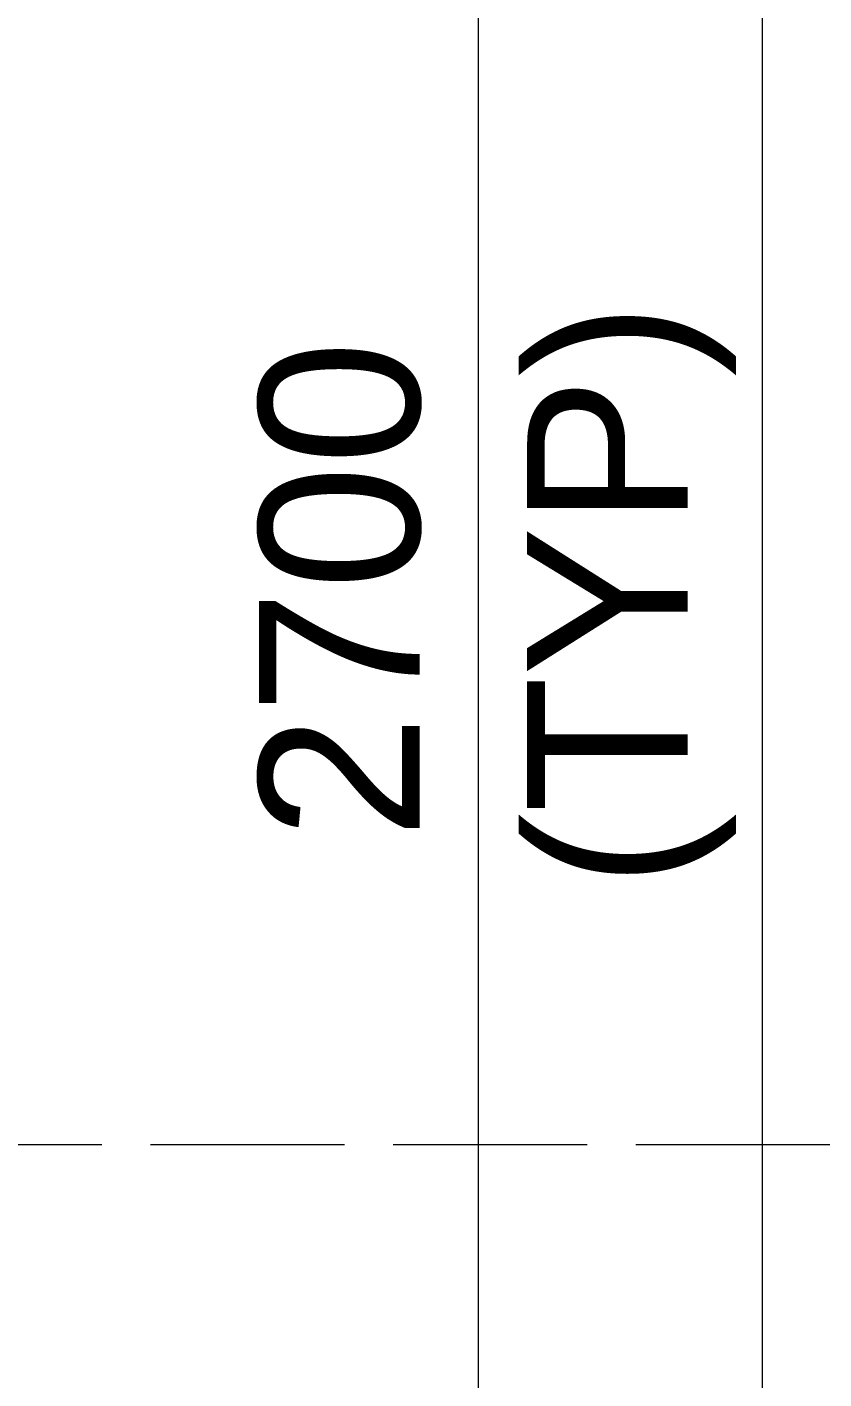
# Model space of a CAD drawing. Header units: inches. Extents: x 2602 to 127694, y 109 to 91908.
# Drawn here: x 24343 to 25583, y 28072 to 30177 of the extents above; entities that cross this region are included whole.
import ezdxf

# ---------------------------------------------------------------- set-up
doc = ezdxf.new("R2010")
doc.units = ezdxf.units.IN
doc.header["$MEASUREMENT"] = 0
doc.linetypes.add('PDF_IMPORT', pattern=[1, 0.8, -0.2])
doc.layers.add('PDF_Geometry', color=7, linetype='Continuous')
doc.layers.add('PDF_Text', color=230, linetype='Continuous', true_color=0xff007f)
doc.styles.add('PDF Arial', font='arial.ttf')

msp = doc.modelspace()

# ---------------------------------------------------------------- linework, layer by layer
at = {"layer": 'PDF_Geometry', "color": 132, "lineweight": 0, "true_color": 0x00b8b8}
msp.add_lwpolyline([(23808.5, 31910.5), (25487.9, 31910.5), (25487.9, 30703.4), (25045.1, 30703.4), (25045.1, 28823.8), (25045.1, 27787.3), (25487.9, 27787.3), (25045.1, 27787.3), (25045.1, 27403.5)], dxfattribs=at)
at = {"layer": 'PDF_Geometry', "color": 13, "lineweight": 0, "true_color": 0xb85b5b}
msp.add_lwpolyline([(25487.9, 30703.4), (28180.9, 30703.4), (28180.9, 27787.3), (25487.9, 27787.3)], close=True, dxfattribs=at)
at = {"layer": 'PDF_Geometry', "linetype": 'PDF_IMPORT', "lineweight": 0, "ltscale": 377.659881}
msp.add_lwpolyline([(30309.7, 26645.8), (28613.9, 26649.1), (22962.2, 28436.8), (22962.2, 26675.3), (28613.9, 26649.1), (28613.9, 28436.8), (22962.2, 28436.8), (17307.2, 26675.3)], dxfattribs=at)

# ---------------------------------------------------------------- texts
at = {"layer": 'PDF_Text', "color": 132, "true_color": 0x00b8b8, "char_height": 249.99, "attachment_point": 7, "rotation": 90, "style": 'PDF Arial'}
for s, insert in [('(TYP)', (25446.6, 28837)), ('2700', (24957.5, 28912.4))]:
    msp.add_mtext(s, dxfattribs=dict(at, insert=insert))

doc.saveas('drawing.dxf')
